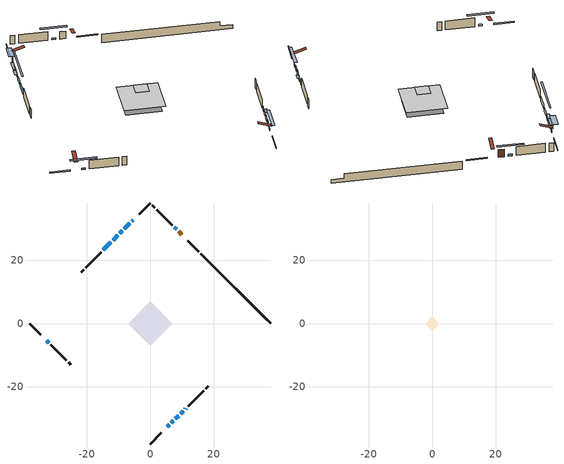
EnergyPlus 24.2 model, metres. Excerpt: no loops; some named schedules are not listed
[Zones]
conditioned space
 floor outside (Floor1 construction): -3.67,0 0,3.67 3.67,0 0,-3.67 z0.81
 floor outside (Floor2 construction): -1.72,0 0,1.72 1.72,0 0,-1.72 z0.81
 floor adiabatic (AdiabaticFloorConstruction): -6.98,0 0,6.98 6.98,0 0,-6.98 z0.81
 floor foundation (Slab1 construction): -5.5,0.6 -0.6,5.5 5.5,-0.6 0.6,-5.5 z-1.48
 wall outside (RimJoist1 construction): 0,-37.96 3.47,-34.48 / -37.96,0 -34.48,-3.47 / 0,37.96 -3.47,34.48 / 15.32,22.64 11.84,26.11 z0.81:1.11
 wall outside (AdiabaticWallConstruction 1): 9.96,28 8.94,29.02 z0.81:2.84
 wall outside (AdiabaticWallConstruction): -5.36,32.6 -5.78,32.18 z0.81:2.59; -32.6,-5.36 -31.95,-6.01 / 8.28,29.68 7.63,30.33 / 5.36,-32.6 6.01,-31.95 z0.81:1.29; -6.43,31.53 -8.12,29.84 z0.81:1.52; -8.77,29.18 -9.57,28.39 z0.81:1.47; 6.66,-31.29 7.27,-30.69 / -12.39,25.57 -14.78,23.18 / 7.92,-30.03 8.95,-29.01 / 11.02,-26.94 11.25,-26.7 z0.81:2.03; -10.22,27.73 -11.73,26.22 / 9.61,-28.35 10.36,-27.6 z0.81:1.83
 wall outside (Wall1 construction): 11.91,-26.05 16.8,-21.15 / -31.29,-6.66 -26.4,-11.56 / -15.44,22.52 -20.33,17.62 / 6.98,30.98 2.08,35.88 z0.81:3.25
 wall outside (Wall2 construction): 17.46,-20.5 18.23,-19.73 / -25.74,-12.22 -24.97,-12.98 / -20.99,16.97 -21.76,16.2 / 1.42,36.53 0.66,37.3 z0.81:3.25
 wall foundation (FoundationWall1 construction): 15.97,21.98,-1.48 15.97,21.98,0.81 35.76,2.2,0.81 35.76,2.2,-0.4 37.96,0,-0.4 37.96,0,-1.48
 window (WindowConstruction 5): -5.36,32.6 -5.77,32.18 z0.81:2.59
 window (WindowConstruction 7): -32.6,-5.36 -31.95,-6.01 z0.81:1.29
 window (WindowConstruction 8): -6.43,31.53 -8.12,29.84 z0.81:1.52
 window (WindowConstruction 9): -8.78,29.18 -9.57,28.39 z0.81:1.47
 window (WindowConstruction 10): 8.28,29.68 7.63,30.33 z0.81:1.29
 window (WindowConstruction 11): 5.36,-32.6 6.01,-31.95 z0.81:1.29
 window (WindowConstruction 6): 6.66,-31.29 7.27,-30.69 z0.81:2.03
 window (WindowConstruction): -10.22,27.73 -11.73,26.22 z0.81:1.82
 window (WindowConstruction 1): -12.39,25.57 -14.78,23.18 z0.81:2.03
 window (WindowConstruction 2): 7.92,-30.03 8.95,-29.01 z0.81:2.03
 window (WindowConstruction 3): 9.61,-28.35 10.36,-27.6 z0.81:1.82
 window (WindowConstruction 4): 11.02,-26.94 11.25,-26.71 z0.81:2.03
 door (Door): 9.96,28 8.94,29.02 z0.81:2.84
 ceiling adiabatic (AdiabaticFloorConstruction): 0,-6.98 6.98,0 0,6.98 -6.98,0 z0.81
attic - vented
 floor to conditioned space (Floor4 construction Reversed): -2.24,0 0,2.24 2.24,0 0,-2.24 z3.25
 roof outside (Roof1 construction): 4.7,-33.25,3.25 2.53,-31.08,4.28 1.95,-31.65,4.28 4.13,-33.83,3.25; -33.25,-4.7,3.25 -31.08,-2.53,4.28 -31.65,-1.95,4.28 -33.83,-4.13,3.25; -4.7,33.25,3.25 -2.53,31.08,4.28 -1.95,31.65,4.28 -4.13,33.83,3.25; 10.61,27.34,3.25 8.43,25.17,4.28 9.01,24.59,4.28 11.19,26.77,3.25
shading: -6.85,31.11 -4.29,33.67 -5.15,34.53 -7.71,31.97 z4.11; -30.01,-7.95 -34.53,-3.42 -34.97,-3.85 -30.44,-8.38 z4.03; -8.33,29.63 -6.22,31.74 -6.65,32.17 -8.76,30.06 z1.82; -9.78,28.18 -8.56,29.39 -9,29.82 -10.21,28.61 z1.77; 5.69,32.26 10.22,27.74 10.65,28.17 6.13,32.69 z4.03; 7.95,-30.01 3.42,-34.53 3.85,-34.97 8.38,-30.44 z4.03; -14.75,23.21 -7.2,30.75 -7.41,30.97 -14.96,23.42 z6.1; 10.47,-27.49 9.5,-28.46 9.93,-28.89 10.9,-27.92 z1.97
[Building]
Building 1: Terrain=Suburbs
[Site:Location]
Toronto Intl AP_ON: Latitude {deg}=43.68; Longitude {deg}=-79.63; Time Zone {hr}=-5; Elevation {m}=173; Keep Site Location Information=Yes
[Site:GroundTemperature:Shallow]
4.59119, 2.66285, 2.50842, 3.42352, 7.09712, 10.7536, 13.9236, 15.9317, 16.1023, 14.4691, 11.3799, 7.83558
[Site:WaterMainsTemperature]
Calculation Method=Schedule; Temperature Schedule=mains temperature schedule
[Material] Roughness=Rough; Thermal Absorptance=0.9
Name | Thickness {m} | Conductivity {W/m-K} | Density {kg/m3} | Specific Heat {J/kg-K} | Solar Absorptance | Visible Absorptance
asphalt or fiberglass shingles | 0.00635 | 0.162714 | 1121.4 | 1465.45 | 0.4 | 0.4
ceiling loosefill ins | 0.169333 | 0.0480833 | 16.02 | 1046.75 | 0.7 | 0.7
ceiling stud and cavity | 0.1397 | 0.100173 | 65.682 | 1177.47 | 0.7 | 0.7
concrete 4.0 in. | 0.1016 | 1.803125 | 2242.8 | 837.4 | 0.7 | 0.7
concrete 8.0 in. | 0.2032 | 1.803125 | 2242.8 | 837.4 | 0.7 | 0.7
door material | 0.04445 | 0.053851 | 512.64 | 1214.23 | 0.7 | 0.7
exterior vertical ins | 0.00675051 | 0.029427 | 32.04 | 1214.23 | 0.7 | 0.7
floor covering | 0.0127 | 0.0433444 | 54.468 | 1339.84 | 0.6 | 0.6
floor rigid ins | 0.051816 | 0.029427 | 32.04 | 1214.23 | 0.7 | 0.7
floor rigid ins 1 | 0.103632 | 0.029427 | 32.04 | 1214.23 | 0.7 | 0.7
floor rigid ins 2; wall rigid ins | 0.512978 | 0.029427 | 32.04 | 1214.23 | 0.7 | 0.7
floor stud and cavity | 0.1397 | 0.0833205 | 92.3553 | 1139.71 | 0.7 | 0.7
floor stud and cavity 1 | 0.1397 | 0.591202 | 92.3553 | 1139.71 | 0.7 | 0.7
floor stud and cavity 2 | 0.1397 | 1.75129 | 37.0049 | 1207.88 | 0.7 | 0.7
furniture material conditioned space 1 | 0.1524 | 0.115458 | 640.8 | 1214.23 | 0.6 | 0.6
gypsum board | 0.0127 | 0.160291 | 801 | 837.4 | 0.6 | 0.6
gypsum board 1 | 0.00254 | 0.160291 | 801 | 837.4 | 0.6 | 0.6
gypsum board 2 | 0.0127 | 0.160291 | 801 | 837.4 | 0.7 | 0.7
osb sheathing 0.5 in. | 0.0127 | 0.115458 | 512.64 | 1214.23 | 0.7 | 0.7
osb sheathing 0.75 in. | 0.01905 | 0.115458 | 512.64 | 1214.23 | 0.7 | 0.7
rim joist stud and cavity | 0.0508 | 24.0425 | 6.31874 | 1174.65 | 0.6 | 0.6
wall stud and cavity | 0.1397 | 0.0796569 | 139.0536 | 1170.24 | 0.7 | 0.7
wall stud and cavity 1 | 0.0889 | 0.413777 | 50.32683 | 1063.81 | 0.7 | 0.7
wall stud and cavity 2 | 0.0889 | 0.380278 | 52.3479 | 1209.89 | 0.7 | 0.7
wall stud and cavity 3 | 0.0889 | 0.391764 | 83.0341 | 1211.67 | 0.7 | 0.7
wood siding | 0.0254 | 0.102417 | 544.68 | 1172.36 | 0.4 | 0.4
wood siding 1 | 0.00254 | 0.102417 | 544.68 | 1172.36 | 0.4 | 0.4
wood siding 2; wood siding 3; wood siding 4 | 0.0254 | 0.102417 | 544.68 | 1172.36 | 0.7 | 0.7
[WindowMaterial:SimpleGlazingSystem]
Name | U-Factor {W/m2-K} | Solar Heat Gain Coefficient
WindowMaterial | 2.518193 | 0.5
WindowMaterial 1 | 2.28767 | 0.6
WindowMaterial 2 | 2.560778 | 0.48
WindowMaterial 3 | 2.73566 | 0.39
WindowMaterial 4 | 2.85831 | 0.59
WindowMaterial 5 | 2.6908 | 0.4
WindowMaterial 6 | 2.44324 | 0.53
WindowMaterial 7 | 2.577812 | 0.47
[Construction]
AdiabaticFloorConstruction: floor stud and cavity 2, floor rigid ins 2, osb sheathing 0.75 in., floor covering
AdiabaticWallConstruction: wood siding 3, wall rigid ins, wall stud and cavity 2, gypsum board
AdiabaticWallConstruction 1: wood siding 4, wall rigid ins, wall stud and cavity 2, gypsum board
Door: door material
Floor1 construction: floor stud and cavity, floor rigid ins, osb sheathing 0.75 in., floor covering
Floor2 construction: floor stud and cavity 1, floor rigid ins 1, osb sheathing 0.75 in., floor covering
Floor4 construction Reversed: gypsum board, ceiling stud and cavity, ceiling loosefill ins
FoundationWall1 construction: concrete 8.0 in., gypsum board 2
furniture construction conditioned space 1: furniture material conditioned space 1
PartitionWallConstruction: gypsum board, wall stud and cavity 3, gypsum board
RimJoist1 construction: wood siding 2, rim joist stud and cavity
Roof1 construction: asphalt or fiberglass shingles
Slab1 construction: concrete 4.0 in.
Wall1 construction: wood siding, osb sheathing 0.5 in., wall stud and cavity, gypsum board
Wall2 construction: wood siding 1, wall stud and cavity 1, gypsum board 1
WindowConstruction; WindowConstruction 3: WindowMaterial
WindowConstruction 1: WindowMaterial 1
WindowConstruction 10; WindowConstruction 11; WindowConstruction 7: WindowMaterial 5
WindowConstruction 2: WindowMaterial 2
WindowConstruction 4: WindowMaterial 3
WindowConstruction 5; WindowConstruction 6: WindowMaterial 4
WindowConstruction 8: WindowMaterial 6
WindowConstruction 9: WindowMaterial 7
[Zone] Multiplier=1; Part of Total Floor Area=Yes
Name | Volume {m3}
attic - vented | 1.66667
conditioned space | 397.8
[Space]
Name | Zone | Volume {m3}
attic - vented 1 | attic - vented | 1.66667
conditioned space 1 | conditioned space | 397.8
[ZoneInfiltration:EffectiveLeakageArea]
infil attic - vented 1: Zone or Space=attic - vented 1; Schedule=Always On Discrete; Effective Air Leakage Area {cm2}=413.793; Stack Coefficient=7.13943e-05; Wind Coefficient=5.70889e-06
[ZoneMixing]
whole house fan mix: Zone or Space=attic - vented; Schedule=Always On Continuous; Design Flow Rate Calculation Method=Flow/Zone; Design Flow Rate {m3/s}=0; Source Zone or Space=conditioned space
[SurfaceProperty:ExposedFoundationPerimeter]
Slab1: Exposed Perimeter Calculation Method=TotalExposedPerimeter; Total Exposed Perimeter {m}=31.09
[InternalMass] Zone or ZoneList=conditioned space; Space or SpaceList=conditioned space 1
Name | Construction | Surface Area {m2}
furniture mass conditioned space 1 | furniture construction conditioned space 1 | 76.0038
partition wall mass | PartitionWallConstruction | 190.01
[Lights]
interior lighting: Zone or ZoneList or Space or SpaceList=conditioned space 1; Schedule=interior lighting schedule; Design Level Calculation Method=LightingLevel; Lighting Level {W}=343.2; Return Air Fraction=0; Fraction Radiant=0.6; Fraction Visible=0.2; Fraction Replaceable=1
[People]
occupants: Zone or ZoneList or Space or SpaceList=conditioned space 1; Number of People Schedule=occupants schedule; Number of People Calculation Method=People; Number of People=3; Fraction Radiant=0.314171; Sensible Heat Fraction=0.56303; Activity Level Schedule=occupants activity schedule; Carbon Dioxide Generation Rate {m3/s-W}=0; Enable ASHRAE 55 Comfort Warnings=No; Mean Radiant Temperature Calculation Type=EnclosureAveraged
[ElectricEquipment] Zone or ZoneList or Space or SpaceList=conditioned space 1; Design Level Calculation Method=EquipmentLevel
Name | Schedule | Design Level {W} | Fraction Latent | Fraction Radiant | Fraction Lost
clothes dryer | clothes dryer schedule | 140.772 | 0.015 | 0.081 | 0.85
clothes washer | clothes washer schedule | 32.1985 | 0.03 | 0.162 | 0.7
cooking range | cooking range schedule | 215.147 | 0.08 | 0.432 | 0.2
dishwasher | dishwasher schedule | 66.8632 | 0.3 | 0.18 | 0.4
fridge | fridge schedule | 72.9452 | 0 | 0.6 | 0
mech vent bath fan 0 | mech vent bath fan 0 schedule | 25.1 | 0 | 0 | 1
mech vent house fan | mech vent house fan schedule | 0 | 0 | 0 | 1
mech vent house fan cfis | mech vent house fan cfis schedule | 0 | 0 | 0 | 0
misc plug loads | misc plug loads schedule | 494.7 | 0.045 | 0.513 | 0.1
whole house fan | Always On Discrete | 0 | 0 | 0 | 1
[OtherEquipment] Zone or ZoneList or Space or SpaceList=conditioned space 1; Design Level Calculation Method=EquipmentLevel
Name | Fuel Type | Schedule | Design Level {W} | Fraction Latent | Fraction Radiant | Fraction Lost
clothes dryer 1 | Electricity | clothes dryer schedule | 0 | 0.015 | 0.081 | 0.85
cooking range 1 | Electricity | cooking range schedule | 0 | 0.08 | 0.432 | 0.2
general water use latent | None | general water use schedule | 62.594 | 1 | 0 | 0
general water use sensible | None | general water use schedule | -61.6891 | 0 | 0.6 | 0
mech vent house fan latent load | None | Always On Discrete | 0 | 1 | 0 | 0
mech vent house fan sensible load | None | Always On Discrete | 0 | 0 | 0 | 0
water heater energy adjustment1 | NaturalGas | Always On Discrete | 0.01 | 0 | 0 | 1
[ZoneInfiltration:DesignFlowRate] Zone or ZoneList or Space or SpaceList=conditioned space 1; Schedule=Always On Discrete; Design Flow Rate Calculation Method=Flow/Zone; Design Flow Rate {m3/s}=0
infil flow; natural vent flow; whole house fan flow
[Foundation:Kiva]
Foundation Kiva 1: Initial Indoor Air Temperature {C}=18; Wall Height Above Grade {m}=0.810006; Wall Depth Below Slab {m}=0.2032; Custom Block Material Name 1=exterior vertical ins; Custom Block Depth 1 {m}=2.28999; Custom Block X Position 1 {m}=0.2159; Custom Block Z Position 1 {m}=0
[Foundation:Kiva:Settings]
Soil Conductivity {W/m-K}=0.849921; Soil Density {kg/m3}=1842.3; Soil Specific Heat {J/kg-K}=418.7; Ground Solar Absorptivity=0.9; Ground Thermal Absorptivity=0.9; Ground Surface Roughness {m}=0.03; Far-Field Width {m}=40; Deep-Ground Boundary Condition=ZeroFlux; Deep-Ground Depth {m}=40; Minimum Cell Dimension {m}=0.2; Maximum Cell Growth Coefficient=3; Simulation Timestep=Timestep
[Exterior:Lights]
exterior lighting: Schedule=exterior lighting schedule; Design Level {W}=75.6
[Schedule:Constant]
Name | Hourly Value
Always On Continuous; mech vent house fan schedule; mech vent house fan cfis schedule; Always On Discrete | 1
occupants activity schedule | 117.228
fridge schedule | 0
[Schedule:Day:Interval]
interior lighting schedule day: No, 01:00, 0.108182, 04:00, 0.0901515, 05:00, 0.0991667, 06:00, 0.162273, 07:00, 0.270455, 08:00, 0.342576, 10:00, 0.369621, 11:00, 0.351591, 12:00, 0.333561, 13:00, 0.324545, 14:00, 0.31553, 15:00, 0.333561, 16:00, 0.369621, 17:00, 0.450758, 18:00, 0.585985, 19:00, 0.775303, 20:00, 0.955606, 21:00, 0.991667, 22:00, 0.712197, 23:00, 0.360606, 24:00, 0.162273
[Schedule:Week:Daily]
interior lighting schedule Week Rule - Jan1-Jan27: interior lighting schedule day, interior lighting schedule day, interior lighting schedule day, interior lighting schedule day, interior lighting schedule day, interior lighting schedule day, interior lighting schedule day, interior lighting schedule default day, interior lighting schedule default day, interior lighting schedule default day, interior lighting schedule default day, interior lighting schedule default day
interior lighting schedule Week Rule - Jan28-Feb3: interior lighting schedule day, interior lighting schedule day, interior lighting schedule day, interior lighting schedule day, interior lighting schedule day 1, interior lighting schedule day 1, interior lighting schedule day 1, interior lighting schedule default day, interior lighting schedule default day, interior lighting schedule default day, interior lighting schedule default day, interior lighting schedule default day
interior lighting schedule Week Rule - Feb4-Feb24: interior lighting schedule day 1, interior lighting schedule day 1, interior lighting schedule day 1, interior lighting schedule day 1, interior lighting schedule day 1, interior lighting schedule day 1, interior lighting schedule day 1, interior lighting schedule default day, interior lighting schedule default day, interior lighting schedule default day, interior lighting schedule default day, interior lighting schedule default day
interior lighting schedule Week Rule - Feb25-Mar3: interior lighting schedule day 1, interior lighting schedule day 1, interior lighting schedule day 1, interior lighting schedule day 1, interior lighting schedule day 2, interior lighting schedule day 2, interior lighting schedule day 2, interior lighting schedule default day, interior lighting schedule default day, interior lighting schedule default day, interior lighting schedule default day, interior lighting schedule default day
interior lighting schedule Week Rule - Mar4-Mar31: interior lighting schedule day 2, interior lighting schedule day 2, interior lighting schedule day 2, interior lighting schedule day 2, interior lighting schedule day 2, interior lighting schedule day 2, interior lighting schedule day 2, interior lighting schedule default day, interior lighting schedule default day, interior lighting schedule default day, interior lighting schedule default day, interior lighting schedule default day
interior lighting schedule Week Rule - Apr1-Apr28: interior lighting schedule day 3, interior lighting schedule day 3, interior lighting schedule day 3, interior lighting schedule day 3, interior lighting schedule day 3, interior lighting schedule day 3, interior lighting schedule day 3, interior lighting schedule default day, interior lighting schedule default day, interior lighting schedule default day, interior lighting schedule default day, interior lighting schedule default day
interior lighting schedule Week Rule - Apr29-May5: interior lighting schedule day 3, interior lighting schedule day 3, interior lighting schedule day 4, interior lighting schedule day 4, interior lighting schedule day 4, interior lighting schedule day 4, interior lighting schedule day 4, interior lighting schedule default day, interior lighting schedule default day, interior lighting schedule default day, interior lighting schedule default day, interior lighting schedule default day
interior lighting schedule Week Rule - May6-May26: interior lighting schedule day 4, interior lighting schedule day 4, interior lighting schedule day 4, interior lighting schedule day 4, interior lighting schedule day 4, interior lighting schedule day 4, interior lighting schedule day 4, interior lighting schedule default day, interior lighting schedule default day, interior lighting schedule default day, interior lighting schedule default day, interior lighting schedule default day
interior lighting schedule Week Rule - May27-Jun2: interior lighting schedule day 4, interior lighting schedule day 4, interior lighting schedule day 4, interior lighting schedule day 4, interior lighting schedule day 4, interior lighting schedule day 5, interior lighting schedule day 5, interior lighting schedule default day, interior lighting schedule default day, interior lighting schedule default day, interior lighting schedule default day, interior lighting schedule default day
interior lighting schedule Week Rule - Jun3-Jun30: interior lighting schedule day 5, interior lighting schedule day 5, interior lighting schedule day 5, interior lighting schedule day 5, interior lighting schedule day 5, interior lighting schedule day 5, interior lighting schedule day 5, interior lighting schedule default day, interior lighting schedule default day, interior lighting schedule default day, interior lighting schedule default day, interior lighting schedule default day
interior lighting schedule Week Rule - Jul1-Jul28: interior lighting schedule day 6, interior lighting schedule day 6, interior lighting schedule day 6, interior lighting schedule day 6, interior lighting schedule day 6, interior lighting schedule day 6, interior lighting schedule day 6, interior lighting schedule default day, interior lighting schedule default day, interior lighting schedule default day, interior lighting schedule default day, interior lighting schedule default day
interior lighting schedule Week Rule - Jul29-Aug4: interior lighting schedule day 6, interior lighting schedule day 6, interior lighting schedule day 6, interior lighting schedule day 7, interior lighting schedule day 7, interior lighting schedule day 7, interior lighting schedule day 7, interior lighting schedule default day, interior lighting schedule default day, interior lighting schedule default day, interior lighting schedule default day, interior lighting schedule default day
interior lighting schedule Week Rule - Aug5-Aug25: interior lighting schedule day 7, interior lighting schedule day 7, interior lighting schedule day 7, interior lighting schedule day 7, interior lighting schedule day 7, interior lighting schedule day 7, interior lighting schedule day 7, interior lighting schedule default day, interior lighting schedule default day, interior lighting schedule default day, interior lighting schedule default day, interior lighting schedule default day
interior lighting schedule Week Rule - Aug26-Sep1: interior lighting schedule day 7, interior lighting schedule day 7, interior lighting schedule day 7, interior lighting schedule day 7, interior lighting schedule day 7, interior lighting schedule day 7, interior lighting schedule day 8, interior lighting schedule default day, interior lighting schedule default day, interior lighting schedule default day, interior lighting schedule default day, interior lighting schedule default day
interior lighting schedule Week Rule - Sep2-Sep29: interior lighting schedule day 8, interior lighting schedule day 8, interior lighting schedule day 8, interior lighting schedule day 8, interior lighting schedule day 8, interior lighting schedule day 8, interior lighting schedule day 8, interior lighting schedule default day, interior lighting schedule default day, interior lighting schedule default day, interior lighting schedule default day, interior lighting schedule default day
interior lighting schedule Week Rule - Sep30-Oct6: interior lighting schedule day 8, interior lighting schedule day 9, interior lighting schedule day 9, interior lighting schedule day 9, interior lighting schedule day 9, interior lighting schedule day 9, interior lighting schedule day 9, interior lighting schedule default day, interior lighting schedule default day, interior lighting schedule default day, interior lighting schedule default day, interior lighting schedule default day
interior lighting schedule Week Rule - Oct7-Oct27: interior lighting schedule day 9, interior lighting schedule day 9, interior lighting schedule day 9, interior lighting schedule day 9, interior lighting schedule day 9, interior lighting schedule day 9, interior lighting schedule day 9, interior lighting schedule default day, interior lighting schedule default day, interior lighting schedule default day, interior lighting schedule default day, interior lighting schedule default day
interior lighting schedule Week Rule - Oct28-Nov3: interior lighting schedule day 9, interior lighting schedule day 9, interior lighting schedule day 9, interior lighting schedule day 9, interior lighting schedule day 10, interior lighting schedule day 10, interior lighting schedule day 10, interior lighting schedule default day, interior lighting schedule default day, interior lighting schedule default day, interior lighting schedule default day, interior lighting schedule default day
interior lighting schedule Week Rule - Nov4-Nov24: interior lighting schedule day 10, interior lighting schedule day 10, interior lighting schedule day 10, interior lighting schedule day 10, interior lighting schedule day 10, interior lighting schedule day 10, interior lighting schedule day 10, interior lighting schedule default day, interior lighting schedule default day, interior lighting schedule default day, interior lighting schedule default day, interior lighting schedule default day
interior lighting schedule Week Rule - Nov25-Dec1: interior lighting schedule day 10, interior lighting schedule day 10, interior lighting schedule day 10, interior lighting schedule day 10, interior lighting schedule day 10, interior lighting schedule day 10, interior lighting schedule day 11, interior lighting schedule default day, interior lighting schedule default day, interior lighting schedule default day, interior lighting schedule default day, interior lighting schedule default day
interior lighting schedule Week Rule - Dec2-Dec31: interior lighting schedule day 11, interior lighting schedule day 11, interior lighting schedule day 11, interior lighting schedule day 11, interior lighting schedule day 11, interior lighting schedule day 11, interior lighting schedule day 11, interior lighting schedule default day, interior lighting schedule default day, interior lighting schedule default day, interior lighting schedule default day, interior lighting schedule default day
occupants schedule Week Rule - Jan1-Dec31: occupants schedule day, occupants schedule day, occupants schedule day, occupants schedule day, occupants schedule day, occupants schedule day, occupants schedule day, occupants schedule default day, occupants schedule default day, occupants schedule default day, occupants schedule default day, occupants schedule default day
clothes dryer schedule Week Rule - Jan1-Dec31: clothes dryer schedule day, clothes dryer schedule day, clothes dryer schedule day, clothes dryer schedule day, clothes dryer schedule day, clothes dryer schedule day, clothes dryer schedule day, clothes dryer schedule default day, clothes dryer schedule default day, clothes dryer schedule default day, clothes dryer schedule default day, clothes dryer schedule default day
clothes washer schedule Week Rule - Jan1-Dec31: clothes washer schedule day, clothes washer schedule day, clothes washer schedule day, clothes washer schedule day, clothes washer schedule day, clothes washer schedule day, clothes washer schedule day, clothes washer schedule default day, clothes washer schedule default day, clothes washer schedule default day, clothes washer schedule default day, clothes washer schedule default day
cooking range schedule Week Rule - Jan1-Dec31: cooking range schedule day, cooking range schedule day, cooking range schedule day, cooking range schedule day, cooking range schedule day, cooking range schedule day, cooking range schedule day, cooking range schedule default day, cooking range schedule default day, cooking range schedule default day, cooking range schedule default day, cooking range schedule default day
dishwasher schedule Week Rule - Jan1-Dec31: dishwasher schedule day, dishwasher schedule day, dishwasher schedule day, dishwasher schedule day, dishwasher schedule day, dishwasher schedule day, dishwasher schedule day, dishwasher schedule default day, dishwasher schedule default day, dishwasher schedule default day, dishwasher schedule default day, dishwasher schedule default day
mech vent bath fan 0 schedule Week Rule - Jan1-Dec31: mech vent bath fan 0 schedule day, mech vent bath fan 0 schedule day, mech vent bath fan 0 schedule day, mech vent bath fan 0 schedule day, mech vent bath fan 0 schedule day, mech vent bath fan 0 schedule day, mech vent bath fan 0 schedule day, mech vent bath fan 0 schedule default day, mech vent bath fan 0 schedule default day, mech vent bath fan 0 schedule default day, mech vent bath fan 0 schedule default day, mech vent bath fan 0 schedule default day
misc plug loads schedule Week Rule - Jan1-Dec31: misc plug loads schedule day, misc plug loads schedule day, misc plug loads schedule day, misc plug loads schedule day, misc plug loads schedule day, misc plug loads schedule day, misc plug loads schedule day, misc plug loads schedule default day, misc plug loads schedule default day, misc plug loads schedule default day, misc plug loads schedule default day, misc plug loads schedule default day
general water use schedule Week Rule - Jan1-Dec31: general water use schedule day, general water use schedule day, general water use schedule day, general water use schedule day, general water use schedule day, general water use schedule day, general water use schedule day, general water use schedule default day, general water use schedule default day, general water use schedule default day, general water use schedule default day, general water use schedule default day
exterior lighting schedule Week Rule - Jan1-Jan27: exterior lighting schedule day, exterior lighting schedule day, exterior lighting schedule day, exterior lighting schedule day, exterior lighting schedule day, exterior lighting schedule day, exterior lighting schedule day, exterior lighting schedule default day, exterior lighting schedule default day, exterior lighting schedule default day, exterior lighting schedule default day, exterior lighting schedule default day
exterior lighting schedule Week Rule - Jan28-Feb3: exterior lighting schedule day, exterior lighting schedule day, exterior lighting schedule day, exterior lighting schedule day, exterior lighting schedule day 1, exterior lighting schedule day 1, exterior lighting schedule day 1, exterior lighting schedule default day, exterior lighting schedule default day, exterior lighting schedule default day, exterior lighting schedule default day, exterior lighting schedule default day
exterior lighting schedule Week Rule - Feb4-Feb24: exterior lighting schedule day 1, exterior lighting schedule day 1, exterior lighting schedule day 1, exterior lighting schedule day 1, exterior lighting schedule day 1, exterior lighting schedule day 1, exterior lighting schedule day 1, exterior lighting schedule default day, exterior lighting schedule default day, exterior lighting schedule default day, exterior lighting schedule default day, exterior lighting schedule default day
exterior lighting schedule Week Rule - Feb25-Mar3: exterior lighting schedule day 1, exterior lighting schedule day 1, exterior lighting schedule day 1, exterior lighting schedule day 1, exterior lighting schedule day 2, exterior lighting schedule day 2, exterior lighting schedule day 2, exterior lighting schedule default day, exterior lighting schedule default day, exterior lighting schedule default day, exterior lighting schedule default day, exterior lighting schedule default day
exterior lighting schedule Week Rule - Mar4-Mar31: exterior lighting schedule day 2, exterior lighting schedule day 2, exterior lighting schedule day 2, exterior lighting schedule day 2, exterior lighting schedule day 2, exterior lighting schedule day 2, exterior lighting schedule day 2, exterior lighting schedule default day, exterior lighting schedule default day, exterior lighting schedule default day, exterior lighting schedule default day, exterior lighting schedule default day
exterior lighting schedule Week Rule - Apr1-Apr28: exterior lighting schedule day 3, exterior lighting schedule day 3, exterior lighting schedule day 3, exterior lighting schedule day 3, exterior lighting schedule day 3, exterior lighting schedule day 3, exterior lighting schedule day 3, exterior lighting schedule default day, exterior lighting schedule default day, exterior lighting schedule default day, exterior lighting schedule default day, exterior lighting schedule default day
exterior lighting schedule Week Rule - Apr29-May5: exterior lighting schedule day 3, exterior lighting schedule day 3, exterior lighting schedule day 4, exterior lighting schedule day 4, exterior lighting schedule day 4, exterior lighting schedule day 4, exterior lighting schedule day 4, exterior lighting schedule default day, exterior lighting schedule default day, exterior lighting schedule default day, exterior lighting schedule default day, exterior lighting schedule default day
exterior lighting schedule Week Rule - May6-May26: exterior lighting schedule day 4, exterior lighting schedule day 4, exterior lighting schedule day 4, exterior lighting schedule day 4, exterior lighting schedule day 4, exterior lighting schedule day 4, exterior lighting schedule day 4, exterior lighting schedule default day, exterior lighting schedule default day, exterior lighting schedule default day, exterior lighting schedule default day, exterior lighting schedule default day
exterior lighting schedule Week Rule - May27-Jun2: exterior lighting schedule day 4, exterior lighting schedule day 4, exterior lighting schedule day 4, exterior lighting schedule day 4, exterior lighting schedule day 4, exterior lighting schedule day 5, exterior lighting schedule day 5, exterior lighting schedule default day, exterior lighting schedule default day, exterior lighting schedule default day, exterior lighting schedule default day, exterior lighting schedule default day
exterior lighting schedule Week Rule - Jun3-Jun30: exterior lighting schedule day 5, exterior lighting schedule day 5, exterior lighting schedule day 5, exterior lighting schedule day 5, exterior lighting schedule day 5, exterior lighting schedule day 5, exterior lighting schedule day 5, exterior lighting schedule default day, exterior lighting schedule default day, exterior lighting schedule default day, exterior lighting schedule default day, exterior lighting schedule default day
exterior lighting schedule Week Rule - Jul1-Jul28: exterior lighting schedule day 6, exterior lighting schedule day 6, exterior lighting schedule day 6, exterior lighting schedule day 6, exterior lighting schedule day 6, exterior lighting schedule day 6, exterior lighting schedule day 6, exterior lighting schedule default day, exterior lighting schedule default day, exterior lighting schedule default day, exterior lighting schedule default day, exterior lighting schedule default day
exterior lighting schedule Week Rule - Jul29-Aug4: exterior lighting schedule day 6, exterior lighting schedule day 6, exterior lighting schedule day 6, exterior lighting schedule day 7, exterior lighting schedule day 7, exterior lighting schedule day 7, exterior lighting schedule day 7, exterior lighting schedule default day, exterior lighting schedule default day, exterior lighting schedule default day, exterior lighting schedule default day, exterior lighting schedule default day
exterior lighting schedule Week Rule - Aug5-Aug25: exterior lighting schedule day 7, exterior lighting schedule day 7, exterior lighting schedule day 7, exterior lighting schedule day 7, exterior lighting schedule day 7, exterior lighting schedule day 7, exterior lighting schedule day 7, exterior lighting schedule default day, exterior lighting schedule default day, exterior lighting schedule default day, exterior lighting schedule default day, exterior lighting schedule default day
exterior lighting schedule Week Rule - Aug26-Sep1: exterior lighting schedule day 7, exterior lighting schedule day 7, exterior lighting schedule day 7, exterior lighting schedule day 7, exterior lighting schedule day 7, exterior lighting schedule day 7, exterior lighting schedule day 8, exterior lighting schedule default day, exterior lighting schedule default day, exterior lighting schedule default day, exterior lighting schedule default day, exterior lighting schedule default day
exterior lighting schedule Week Rule - Sep2-Sep29: exterior lighting schedule day 8, exterior lighting schedule day 8, exterior lighting schedule day 8, exterior lighting schedule day 8, exterior lighting schedule day 8, exterior lighting schedule day 8, exterior lighting schedule day 8, exterior lighting schedule default day, exterior lighting schedule default day, exterior lighting schedule default day, exterior lighting schedule default day, exterior lighting schedule default day
exterior lighting schedule Week Rule - Sep30-Oct6: exterior lighting schedule day 8, exterior lighting schedule day 9, exterior lighting schedule day 9, exterior lighting schedule day 9, exterior lighting schedule day 9, exterior lighting schedule day 9, exterior lighting schedule day 9, exterior lighting schedule default day, exterior lighting schedule default day, exterior lighting schedule default day, exterior lighting schedule default day, exterior lighting schedule default day
exterior lighting schedule Week Rule - Oct7-Oct27: exterior lighting schedule day 9, exterior lighting schedule day 9, exterior lighting schedule day 9, exterior lighting schedule day 9, exterior lighting schedule day 9, exterior lighting schedule day 9, exterior lighting schedule day 9, exterior lighting schedule default day, exterior lighting schedule default day, exterior lighting schedule default day, exterior lighting schedule default day, exterior lighting schedule default day
exterior lighting schedule Week Rule - Oct28-Nov3: exterior lighting schedule day 9, exterior lighting schedule day 9, exterior lighting schedule day 9, exterior lighting schedule day 9, exterior lighting schedule day 10, exterior lighting schedule day 10, exterior lighting schedule day 10, exterior lighting schedule default day, exterior lighting schedule default day, exterior lighting schedule default day, exterior lighting schedule default day, exterior lighting schedule default day
exterior lighting schedule Week Rule - Nov4-Nov24: exterior lighting schedule day 10, exterior lighting schedule day 10, exterior lighting schedule day 10, exterior lighting schedule day 10, exterior lighting schedule day 10, exterior lighting schedule day 10, exterior lighting schedule day 10, exterior lighting schedule default day, exterior lighting schedule default day, exterior lighting schedule default day, exterior lighting schedule default day, exterior lighting schedule default day
exterior lighting schedule Week Rule - Nov25-Dec1: exterior lighting schedule day 10, exterior lighting schedule day 10, exterior lighting schedule day 10, exterior lighting schedule day 10, exterior lighting schedule day 10, exterior lighting schedule day 10, exterior lighting schedule day 11, exterior lighting schedule default day, exterior lighting schedule default day, exterior lighting schedule default day, exterior lighting schedule default day, exterior lighting schedule default day
exterior lighting schedule Week Rule - Dec2-Dec31: exterior lighting schedule day 11, exterior lighting schedule day 11, exterior lighting schedule day 11, exterior lighting schedule day 11, exterior lighting schedule day 11, exterior lighting schedule day 11, exterior lighting schedule day 11, exterior lighting schedule default day, exterior lighting schedule default day, exterior lighting schedule default day, exterior lighting schedule default day, exterior lighting schedule default day
[Schedule:Year]
interior lighting schedule: interior lighting schedule Week Rule - Jan1-Jan27, 1, 1, 1, 27, interior lighting schedule Week Rule - Jan28-Feb3, 1, 28, 2, 3, interior lighting schedule Week Rule - Feb4-Feb24, 2, 4, 2, 24, interior lighting schedule Week Rule - Feb25-Mar3, 2, 25, 3, 3, interior lighting schedule Week Rule - Mar4-Mar31, 3, 4, 3, 31, interior lighting schedule Week Rule - Apr1-Apr28, 4, 1, 4, 28, interior lighting schedule Week Rule - Apr29-May5, 4, 29, 5, 5, interior lighting schedule Week Rule - May6-May26, 5, 6, 5, 26, interior lighting schedule Week Rule - May27-Jun2, 5, 27, 6, 2, interior lighting schedule Week Rule - Jun3-Jun30, 6, 3, 6, 30, interior lighting schedule Week Rule - Jul1-Jul28, 7, 1, 7, 28, interior lighting schedule Week Rule - Jul29-Aug4, 7, 29, 8, 4, interior lighting schedule Week Rule - Aug5-Aug25, 8, 5, 8, 25, interior lighting schedule Week Rule - Aug26-Sep1, 8, 26, 9, 1, interior lighting schedule Week Rule - Sep2-Sep29, 9, 2, 9, 29, interior lighting schedule Week Rule - Sep30-Oct6, 9, 30, 10, 6, interior lighting schedule Week Rule - Oct7-Oct27, 10, 7, 10, 27, interior lighting schedule Week Rule - Oct28-Nov3, 10, 28, 11, 3, interior lighting schedule Week Rule - Nov4-Nov24, 11, 4, 11, 24, interior lighting schedule Week Rule - Nov25-Dec1, 11, 25, 12, 1, interior lighting schedule Week Rule - Dec2-Dec31, 12, 2, 12, 31
occupants schedule: occupants schedule Week Rule - Jan1-Dec31, 1, 1, 12, 31
clothes dryer schedule: clothes dryer schedule Week Rule - Jan1-Dec31, 1, 1, 12, 31
clothes washer schedule: clothes washer schedule Week Rule - Jan1-Dec31, 1, 1, 12, 31
cooking range schedule: cooking range schedule Week Rule - Jan1-Dec31, 1, 1, 12, 31
dishwasher schedule: dishwasher schedule Week Rule - Jan1-Dec31, 1, 1, 12, 31
mech vent bath fan 0 schedule: mech vent bath fan 0 schedule Week Rule - Jan1-Dec31, 1, 1, 12, 31
misc plug loads schedule: misc plug loads schedule Week Rule - Jan1-Dec31, 1, 1, 12, 31
general water use schedule: general water use schedule Week Rule - Jan1-Dec31, 1, 1, 12, 31
exterior lighting schedule: exterior lighting schedule Week Rule - Jan1-Jan27, 1, 1, 1, 27, exterior lighting schedule Week Rule - Jan28-Feb3, 1, 28, 2, 3, exterior lighting schedule Week Rule - Feb4-Feb24, 2, 4, 2, 24, exterior lighting schedule Week Rule - Feb25-Mar3, 2, 25, 3, 3, exterior lighting schedule Week Rule - Mar4-Mar31, 3, 4, 3, 31, exterior lighting schedule Week Rule - Apr1-Apr28, 4, 1, 4, 28, exterior lighting schedule Week Rule - Apr29-May5, 4, 29, 5, 5, exterior lighting schedule Week Rule - May6-May26, 5, 6, 5, 26, exterior lighting schedule Week Rule - May27-Jun2, 5, 27, 6, 2, exterior lighting schedule Week Rule - Jun3-Jun30, 6, 3, 6, 30, exterior lighting schedule Week Rule - Jul1-Jul28, 7, 1, 7, 28, exterior lighting schedule Week Rule - Jul29-Aug4, 7, 29, 8, 4, exterior lighting schedule Week Rule - Aug5-Aug25, 8, 5, 8, 25, exterior lighting schedule Week Rule - Aug26-Sep1, 8, 26, 9, 1, exterior lighting schedule Week Rule - Sep2-Sep29, 9, 2, 9, 29, exterior lighting schedule Week Rule - Sep30-Oct6, 9, 30, 10, 6, exterior lighting schedule Week Rule - Oct7-Oct27, 10, 7, 10, 27, exterior lighting schedule Week Rule - Oct28-Nov3, 10, 28, 11, 3, exterior lighting schedule Week Rule - Nov4-Nov24, 11, 4, 11, 24, exterior lighting schedule Week Rule - Nov25-Dec1, 11, 25, 12, 1, exterior lighting schedule Week Rule - Dec2-Dec31, 12, 2, 12, 31
[Schedule:Compact]
mains temperature schedule: Through: 01/01, For: AllDays, Until: 24:00, 8.43722, Through: 01/02, For: AllDays, Until: 24:00, 8.37111, Through: 01/03, For: AllDays, Until: 24:00, 8.30611, Through: 01/04, For: AllDays, Until: 24:00, 8.24222, Through: 01/05, For: AllDays, Until: 24:00, 8.17944, Through: 01/06, For: AllDays, Until: 24:00, 8.11833, Through: 01/07, For: AllDays, Until: 24:00, 8.05833, Through: 01/08, For: AllDays, Until: 24:00, 7.99944, Through: 01/09, For: AllDays, Until: 24:00, 7.94222, Through: 01/10, For: AllDays, Until: 24:00, 7.88611, Through: 01/11, For: AllDays, Until: 24:00, 7.83167, Through: 01/12, For: AllDays, Until: 24:00, 7.77833, Through: 01/13, For: AllDays, Until: 24:00, 7.72611, Through: 01/14, For: AllDays, Until: 24:00, 7.67556, Through: 01/15, For: AllDays, Until: 24:00, 7.62667, Through: 01/16, For: AllDays, Until: 24:00, 7.57889, Through: 01/17, For: AllDays, Until: 24:00, 7.53278, Through: 01/18, For: AllDays, Until: 24:00, 7.48778, Through: 01/19, For: AllDays, Until: 24:00, 7.44444, Through: 01/20, For: AllDays, Until: 24:00, 7.40278, Through: 01/21, For: AllDays, Until: 24:00, 7.36278, Through: 01/22, For: AllDays, Until: 24:00, 7.32389, Through: 01/23, For: AllDays, Until: 24:00, 7.28667, Through: 01/24, For: AllDays, Until: 24:00, 7.25056, Through: 01/25, For: AllDays, Until: 24:00, 7.21667, Through: 01/26, For: AllDays, Until: 24:00, 7.18389, Through: 01/27, For: AllDays, Until: 24:00, 7.15278, Through: 01/28, For: AllDays, Until: 24:00, 7.12333, Through: 01/29, For: AllDays, Until: 24:00, 7.09556, Through: 01/30, For: AllDays, Until: 24:00, 7.06944, Through: 01/31, For: AllDays, Until: 24:00, 7.04444, Through: 02/01, For: AllDays, Until: 24:00, 7.02167, Through: 02/02, For: AllDays, Until: 24:00, 7, Through: 02/03, For: AllDays, Until: 24:00, 6.98, Through: 02/04, For: AllDays, Until: 24:00, 6.96222, Through: 02/05, For: AllDays, Until: 24:00, 6.94556, Through: 02/06, For: AllDays, Until: 24:00, 6.93056, Through: 02/07, For: AllDays, Until: 24:00, 6.91722, Through: 02/08, For: AllDays, Until: 24:00, 6.90556, Through: 02/09, For: AllDays, Until: 24:00, 6.89556, Through: 02/10, For: AllDays, Until: 24:00, 6.88722, Through: 02/11, For: AllDays, Until: 24:00, 6.88056, Through: 02/12, For: AllDays, Until: 24:00, 6.875, Through: 02/13, For: AllDays, Until: 24:00, 6.87167, Through: 02/14, For: AllDays, Until: 24:00, 6.87, Through: 02/15, For: AllDays, Until: 24:00, 6.87, Through: 02/16, For: AllDays, Until: 24:00, 6.87167, Through: 02/17, For: AllDays, Until: 24:00, 6.875, Through: 02/18, For: AllDays, Until: 24:00, 6.88, Through: 02/19, For: AllDays, Until: 24:00, 6.88611, Through: 02/20, For: AllDays, Until: 24:00, 6.89444, Through: 02/21, For: AllDays, Until: 24:00, 6.90444, Through: 02/22, For: AllDays, Until: 24:00, 6.91611, Through: 02/23, For: AllDays, Until: 24:00, 6.92889, Through: 02/24, For: AllDays, Until: 24:00, 6.94389, Through: 02/25, For: AllDays, Until: 24:00, 6.96056, Through: 02/26, For: AllDays, Until: 24:00, 6.97833, Through: 02/27, For: AllDays, Until: 24:00, 6.99833, Through: 02/28, For: AllDays, Until: 24:00, 7.01944, Through: 03/01, For: AllDays, Until: 24:00, 7.04222, Through: 03/02, For: AllDays, Until: 24:00, 7.06667, Through: 03/03, For: AllDays, Until: 24:00, 7.09278, Through: 03/04, For: AllDays, Until: 24:00, 7.12056, Through: 03/05, For: AllDays, Until: 24:00, 7.15, Through: 03/06, For: AllDays, Until: 24:00, 7.18111, Through: 03/07, For: AllDays, Until: 24:00, 7.21333, Through: 03/08, For: AllDays, Until: 24:00, 7.24722, Through: 03/09, For: AllDays, Until: 24:00, 7.28278, Through: 03/10, For: AllDays, Until: 24:00, 7.32, Through: 03/11, For: AllDays, Until: 24:00, 7.35889, Through: 03/12, For: AllDays, Until: 24:00, 7.39889, Through: 03/13, For: AllDays, Until: 24:00, 7.44056, Through: 03/14, For: AllDays, Until: 24:00, 7.48389, Through: 03/15, For: AllDays, Until: 24:00, 7.52833, Through: 03/16, For: AllDays, Until: 24:00, 7.57444, Through: 03/17, For: AllDays, Until: 24:00, 7.62222, Through: 03/18, For: AllDays, Until: 24:00, 7.67111, Through: 03/19, For: AllDays, Until: 24:00, 7.72111, Through: 03/20, For: AllDays, Until: 24:00, 7.77333, Through: 03/21, For: AllDays, Until: 24:00, 7.82611, Through: 03/22, For: AllDays, Until: 24:00, 7.88111, Through: 03/23, For: AllDays, Until: 24:00, 7.93667, Through: 03/24, For: AllDays, Until: 24:00, 7.99389, Through: 03/25, For: AllDays, Until: 24:00, 8.05278, Through: 03/26, For: AllDays, Until: 24:00, 8.11278, Through: 03/27, For: AllDays, Until: 24:00, 8.17389, Through: 03/28, For: AllDays, Until: 24:00, 8.23611, Through: 03/29, For: AllDays, Until: 24:00, 8.3, Through: 03/30, For: AllDays, Until: 24:00, 8.365, Through: 03/31, For: AllDays, Until: 24:00, 8.43111, Through: 04/01, For: AllDays, Until: 24:00, 8.49833, Through: 04/02, For: AllDays, Until: 24:00, 8.56722, Through: 04/03, For: AllDays, Until: 24:00, 8.63667, Through: 04/04, For: AllDays, Until: 24:00, 8.70778, Through: 04/05, For: AllDays, Until: 24:00, 8.77944, Through: 04/06, For: AllDays, Until: 24:00, 8.85278, Through: 04/07, For: AllDays, Until: 24:00, 8.92667, Through: 04/08, For: AllDays, Until: 24:00, 9.00222, Through: 04/09, For: AllDays, Until: 24:00, 9.07833, Through: 04/10, For: AllDays, Until: 24:00, 9.15556, Through: 04/11, For: AllDays, Until: 24:00, 9.23389, Through: 04/12, For: AllDays, Until: 24:00, 9.31278, Through: 04/13, For: AllDays, Until: 24:00, 9.39278, Through: 04/14, For: AllDays, Until: 24:00, 9.47389, Through: 04/15, For: AllDays, Until: 24:00, 9.55611, Through: 04/16, For: AllDays, Until: 24:00, 9.63833, Through: 04/17, For: AllDays, Until: 24:00, 9.72222, Through: 04/18, For: AllDays, Until: 24:00, 9.80667, Through: 04/19, For: AllDays, Until: 24:00, 9.89167, Through: 04/20, For: AllDays, Until: 24:00, 9.97778, Through: 04/21, For: AllDays, Until: 24:00, 10.0644, Through: 04/22, For: AllDays, Until: 24:00, 10.1517, Through: 04/23, For: AllDays, Until: 24:00, 10.24, Through: 04/24, For: AllDays, Until: 24:00, 10.3289, Through: 04/25, For: AllDays, Until: 24:00, 10.4183, Through: 04/26, For: AllDays, Until: 24:00, 10.5083, Through: 04/27, For: AllDays, Until: 24:00, 10.5989, Through: 04/28, For: AllDays, Until: 24:00, 10.69, Through: 04/29, For: AllDays, Until: 24:00, 10.7817, Through: 04/30, For: AllDays, Until: 24:00, 10.8739, Through: 05/01, For: AllDays, Until: 24:00, 10.9667, Through: 05/02, For: AllDays, Until: 24:00, 11.0594, Through: 05/03, For: AllDays, Until: 24:00, 11.1533, Through: 05/04, For: AllDays, Until: 24:00, 11.2472, Through: 05/05, For: AllDays, Until: 24:00, 11.3411, Through: 05/06, For: AllDays, Until: 24:00, 11.4361, Through: 05/07, For: AllDays, Until: 24:00, 11.5306, Through: 05/08, For: AllDays, Until: 24:00, 11.6261, Through: 05/09, For: AllDays, Until: 24:00, 11.7217, Through: 05/10, For: AllDays, Until: 24:00, 11.8172, Through: 05/11, For: AllDays, Until: 24:00, 11.9128, Through: 05/12, For: AllDays, Until: 24:00, 12.0089, Through: 05/13, For: AllDays, Until: 24:00, 12.105, Through: 05/14, For: AllDays, Until: 24:00, 12.2017, Through: 05/15, For: AllDays, Until: 24:00, 12.2978, Through: 05/16, For: AllDays, Until: 24:00, 12.3944, Through: 05/17, For: AllDays, Until: 24:00, 12.4906, Through: 05/18, For: AllDays, Until: 24:00, 12.5872, Through: 05/19, For: AllDays, Until: 24:00, 12.6833, Through: 05/20, For: AllDays, Until: 24:00, 12.78, Through: 05/21, For: AllDays, Until: 24:00, 12.8761, Through: 05/22, For: AllDays, Until: 24:00, 12.9722, Through: 05/23, For: AllDays, Until: 24:00, 13.0683, Through: 05/24, For: AllDays, Until: 24:00, 13.1639, Through: 05/25, For: AllDays, Until: 24:00, 13.2594, Through: 05/26, For: AllDays, Until: 24:00, 13.355, Through: 05/27, For: AllDays, Until: 24:00, 13.45, Through: 05/28, For: AllDays, Until: 24:00, 13.545, Through: 05/29, For: AllDays, Until: 24:00, 13.6394, Through: 05/30, For: AllDays, Until: 24:00, 13.7333, Through: 05/31, For: AllDays, Until: 24:00, 13.8272, Through: 06/01, For: AllDays, Until: 24:00, 13.9206, Through: 06/02, For: AllDays, Until: 24:00, 14.0139, Through: 06/03, For: AllDays, Until: 24:00, 14.1061, Through: 06/04, For: AllDays, Until: 24:00, 14.1983, Through: 06/05, For: AllDays, Until: 24:00, 14.2894, Through: 06/06, For: AllDays, Until: 24:00, 14.3806, Through: 06/07, For: AllDays, Until: 24:00, 14.4711, Through: 06/08, For: AllDays, Until: 24:00, 14.5606, Through: 06/09, For: AllDays, Until: 24:00, 14.65, Through: 06/10, For: AllDays, Until: 24:00, 14.7383, Through: 06/11, For: AllDays, Until: 24:00, 14.8267, Through: 06/12, For: AllDays, Until: 24:00, 14.9133, Through: 06/13, For: AllDays, Until: 24:00, 15, Through: 06/14, For: AllDays, Until: 24:00, 15.0856, Through: 06/15, For: AllDays, Until: 24:00, 15.1706, Through: 06/16, For: AllDays, Until: 24:00, 15.255, Through: 06/17, For: AllDays, Until: 24:00, 15.3383, Through: 06/18, For: AllDays, Until: 24:00, 15.4206, Through: 06/19, For: AllDays, Until: 24:00, 15.5022, Through: 06/20, For: AllDays, Until: 24:00, 15.5828, Through: 06/21, For: AllDays, Until: 24:00, 15.6628, Through: 06/22, For: AllDays, Until: 24:00, 15.7417, Through: 06/23, For: AllDays, Until: 24:00, 15.8194, Through: 06/24, For: AllDays, Until: 24:00, 15.8961, Through: 06/25, For: AllDays, Until: 24:00, 15.9722, Through: 06/26, For: AllDays, Until: 24:00, 16.0467, Through: 06/27, For: AllDays, Until: 24:00, 16.1206, Through: 06/28, For: AllDays, Until: 24:00, 16.1933, Through: 06/29, For: AllDays, Until: 24:00, 16.265, Through: 06/30, For: AllDays, Until: 24:00, 16.3356, Through: 07/01, For: AllDays, Until: 24:00, 16.4044, Through: 07/02, For: AllDays, Until: 24:00, 16.4728, Through: 07/03, For: AllDays, Until: 24:00, 16.54, Through: 07/04, For: AllDays, Until: 24:00, 16.6056, Through: 07/05, For: AllDays, Until: 24:00, 16.67, Through: 07/06, For: AllDays, Until: 24:00, 16.7333, Through: 07/07, For: AllDays, Until: 24:00, 16.7956, Through: 07/08, For: AllDays, Until: 24:00, 16.8561, Through: 07/09, For: AllDays, Until: 24:00, 16.9156, Through: 07/10, For: AllDays, Until: 24:00, 16.9739, Through: 07/11, For: AllDays, Until: 24:00, 17.0306, Through: 07/12, For: AllDays, Until: 24:00, 17.0861, Through: 07/13, For: AllDays, Until: 24:00, 17.14, Through: 07/14, For: AllDays, Until: 24:00, 17.1928, Through: 07/15, For: AllDays, Until: 24:00, 17.2439, Through: 07/16, For: AllDays, Until: 24:00, 17.2939, Through: 07/17, For: AllDays, Until: 24:00, 17.3422, Through: 07/18, For: AllDays, Until: 24:00, 17.3894, Through: 07/19, For: AllDays, Until: 24:00, 17.435, Through: 07/20, For: AllDays, Until: 24:00, 17.4794, Through: 07/21, For: AllDays, Until: 24:00, 17.5217, Through: 07/22, For: AllDays, Until: 24:00, 17.5628, Through: 07/23, For: AllDays, Until: 24:00, 17.6028, Through: 07/24, For: AllDays, Until: 24:00, 17.6406, Through: 07/25, For: AllDays, Until: 24:00, 17.6772, Through: 07/26, For: AllDays, Until: 24:00, 17.7122, Through: 07/27, For: AllDays, Until: 24:00, 17.7456, Through: 07/28, For: AllDays, Until: 24:00, 17.7778, Through: 07/29, For: AllDays, Until: 24:00, 17.8078, Through: 07/30, For: AllDays, Until: 24:00, 17.8367, Through: 07/31, For: AllDays, Until: 24:00, 17.8639, Through: 08/01, For: AllDays, Until: 24:00, 17.8894, Through: 08/02, For: AllDays, Until: 24:00, 17.9133, Through: 08/03, For: AllDays, Until: 24:00, 17.9361, Through: 08/04, For: AllDays, Until: 24:00, 17.9567, Through: 08/05, For: AllDays, Until: 24:00, 17.9756, Through: 08/06, For: AllDays, Until: 24:00, 17.9933, Through: 08/07, For: AllDays, Until: 24:00, 18.0089, Through: 08/08, For: AllDays, Until: 24:00, 18.0233, Through: 08/09, For: AllDays, Until: 24:00, 18.0361, Through: 08/10, For: AllDays, Until: 24:00, 18.0467, Through: 08/11, For: AllDays, Until: 24:00, 18.0561, Through: 08/12, For: AllDays, Until: 24:00, 18.0639, Through: 08/13, For: AllDays, Until: 24:00, 18.07, Through: 08/14, For: AllDays, Until: 24:00, 18.0739, Through: 08/15, For: AllDays, Until: 24:00, 18.0767, Through: 08/16, For: AllDays, Until: 24:00, 18.0778, Through: 08/17, For: AllDays, Until: 24:00, 18.0772, Through: 08/18, For: AllDays, Until: 24:00, 18.075, Through: 08/19, For: AllDays, Until: 24:00, 18.0706, Through: 08/20, For: AllDays, Until: 24:00, 18.065, Through: 08/21, For: AllDays, Until: 24:00, 18.0578, Through: 08/22, For: AllDays, Until: 24:00, 18.0489, Through: 08/23, For: AllDays, Until: 24:00, 18.0383, Through: 08/24, For: AllDays, Until: 24:00, 18.0261, Through: 08/25, For: AllDays, Until: 24:00, 18.0122, Through: 08/26, For: AllDays, Until: 24:00, 17.9967, Through: 08/27, For: AllDays, Until: 24:00, 17.9794, Through: 08/28, For: AllDays, Until: 24:00, 17.9606, Through: 08/29, For: AllDays, Until: 24:00, 17.9406, Through: 08/30, For: AllDays, Until: 24:00, 17.9183, Through: 08/31, For: AllDays, Until: 24:00, 17.8944, Through: 09/01, For: AllDays, Until: 24:00, 17.8694, Through: 09/02, For: AllDays, Until: 24:00, 17.8428, Through: 09/03, For: AllDays, Until: 24:00, 17.8139, Through: 09/04, For: AllDays, Until: 24:00, 17.7839, Through: 09/05, For: AllDays, Until: 24:00, 17.7522, Through: 09/06, For: AllDays, Until: 24:00, 17.7194, Through: 09/07, For: AllDays, Until: 24:00, 17.6844, Through: 09/08, For: AllDays, Until: 24:00, 17.6483, Through: 09/09, For: AllDays, Until: 24:00, 17.6106, Through: 09/10, For: AllDays, Until: 24:00, 17.5711, Through: 09/11, For: AllDays, Until: 24:00, 17.5306, Through: 09/12, For: AllDays, Until: 24:00, 17.4883, Through: 09/13, For: AllDays, Until: 24:00, 17.4444, Through: 09/14, For: AllDays, Until: 24:00, 17.3989, Through: 09/15, For: AllDays, Until: 24:00, 17.3522, Through: 09/16, For: AllDays, Until: 24:00, 17.3039, Through: 09/17, For: AllDays, Until: 24:00, 17.2544, Through: 09/18, For: AllDays, Until: 24:00, 17.2033, Through: 09/19, For: AllDays, Until: 24:00, 17.1511, Through: 09/20, For: AllDays, Until: 24:00, 17.0972, Through: 09/21, For: AllDays, Until: 24:00, 17.0422, Through: 09/22, For: AllDays, Until: 24:00, 16.9856, Through: 09/23, For: AllDays, Until: 24:00, 16.9278, Through: 09/24, For: AllDays, Until: 24:00, 16.8683, Through: 09/25, For: AllDays, Until: 24:00, 16.8078, Through: 09/26, For: AllDays, Until: 24:00, 16.7461, Through: 09/27, For: AllDays, Until: 24:00, 16.6833, Through: 09/28, For: AllDays, Until: 24:00, 16.6189, Through: 09/29, For: AllDays, Until: 24:00, 16.5533, Through: 09/30, For: AllDays, Until: 24:00, 16.4867, Through: 10/01, For: AllDays, Until: 24:00, 16.4189, Through: 10/02, For: AllDays, Until: 24:00, 16.3494, Through: 10/03, For: AllDays, Until: 24:00, 16.2794, Through: 10/04, For: AllDays, Until: 24:00, 16.2083, Through: 10/05, For: AllDays, Until: 24:00, 16.1356, Through: 10/06, For: AllDays, Until: 24:00, 16.0622, Through: 10/07, For: AllDays, Until: 24:00, 15.9878, Through: 10/08, For: AllDays, Until: 24:00, 15.9117, Through: 10/09, For: AllDays, Until: 24:00, 15.835, Through: 10/10, For: AllDays, Until: 24:00, 15.7578, Through: 10/11, For: AllDays, Until: 24:00, 15.6789, Through: 10/12, For: AllDays, Until: 24:00, 15.5994, Through: 10/13, For: AllDays, Until: 24:00, 15.5189, Through: 10/14, For: AllDays, Until: 24:00, 15.4372, Through: 10/15, For: AllDays, Until: 24:00, 15.355, Through: 10/16, For: AllDays, Until: 24:00, 15.2722, Through: 10/17, For: AllDays, Until: 24:00, 15.1878, Through: 10/18, For: AllDays, Until: 24:00, 15.1033, Through: 10/19, For: AllDays, Until: 24:00, 15.0178, Through: 10/20, For: AllDays, Until: 24:00, 14.9317, Through: 10/21, For: AllDays, Until: 24:00, 14.8444, Through: 10/22, For: AllDays, Until: 24:00, 14.7567, Through: 10/23, For: AllDays, Until: 24:00, 14.6683, Through: 10/24, For: AllDays, Until: 24:00, 14.5794, Through: 10/25, For: AllDays, Until: 24:00, 14.4894, Through: 10/26, For: AllDays, Until: 24:00, 14.3994, Through: 10/27, For: AllDays, Until: 24:00, 14.3083, Through: 10/28, For: AllDays, Until: 24:00, 14.2172, Through: 10/29, For: AllDays, Until: 24:00, 14.125, Through: 10/30, For: AllDays, Until: 24:00, 14.0328, Through: 10/31, For: AllDays, Until: 24:00, 13.94, Through: 11/01, For: AllDays, Until: 24:00, 13.8467, Through: 11/02, For: AllDays, Until: 24:00, 13.7528, Through: 11/03, For: AllDays, Until: 24:00, 13.6589, Through: 11/04, For: AllDays, Until: 24:00, 13.5644, Through: 11/05, For: AllDays, Until: 24:00, 13.4694, Through: 11/06, For: AllDays, Until: 24:00, 13.3744, Through: 11/07, For: AllDays, Until: 24:00, 13.2794, Through: 11/08, For: AllDays, Until: 24:00, 13.1839, Through: 11/09, For: AllDays, Until: 24:00, 13.0878, Through: 11/10, For: AllDays, Until: 24:00, 12.9922, Through: 11/11, For: AllDays, Until: 24:00, 12.8961, Through: 11/12, For: AllDays, Until: 24:00, 12.7994, Through: 11/13, For: AllDays, Until: 24:00, 12.7033, Through: 11/14, For: AllDays, Until: 24:00, 12.6072, Through: 11/15, For: AllDays, Until: 24:00, 12.5106, Through: 11/16, For: AllDays, Until: 24:00, 12.4139, Through: 11/17, For: AllDays, Until: 24:00, 12.3178, Through: 11/18, For: AllDays, Until: 24:00, 12.2211, Through: 11/19, For: AllDays, Until: 24:00, 12.125, Through: 11/20, For: AllDays, Until: 24:00, 12.0289, Through: 11/21, For: AllDays, Until: 24:00, 11.9328, Through: 11/22, For: AllDays, Until: 24:00, 11.8367, Through: 11/23, For: AllDays, Until: 24:00, 11.7411, Through: 11/24, For: AllDays, Until: 24:00, 11.6456, Through: 11/25, For: AllDays, Until: 24:00, 11.5506, Through: 11/26, For: AllDays, Until: 24:00, 11.4556, Through: 11/27, For: AllDays, Until: 24:00, 11.3606, Through: 11/28, For: AllDays, Until: 24:00, 11.2667, Through: 11/29, For: AllDays, Until: 24:00, 11.1722, Through: 11/30, For: AllDays, Until: 24:00, 11.0789, Through: 12/01, For: AllDays, Until: 24:00, 10.9856, Through: 12/02, For: AllDays, Until: 24:00, 10.8928, Through: 12/03, For: AllDays, Until: 24:00, 10.8006, Through: 12/04, For: AllDays, Until: 24:00, 10.7089, Through: 12/05, For: AllDays, Until: 24:00, 10.6178, Through: 12/06, For: AllDays, Until: 24:00, 10.5267, Through: 12/07, For: AllDays, Until: 24:00, 10.4367, Through: 12/08, For: AllDays, Until: 24:00, 10.3472, Through: 12/09, For: AllDays, Until: 24:00, 10.2583, Through: 12/10, For: AllDays, Until: 24:00, 10.17, Through: 12/11, For: AllDays, Until: 24:00, 10.0822, Through: 12/12, For: AllDays, Until: 24:00, 9.99556, Through: 12/13, For: AllDays, Until: 24:00, 9.90944, Through: 12/14, For: AllDays, Until: 24:00, 9.82389, Through: 12/15, For: AllDays, Until: 24:00, 9.73944, Through: 12/16, For: AllDays, Until: 24:00, 9.65556, Through: 12/17, For: AllDays, Until: 24:00, 9.57278, Through: 12/18, For: AllDays, Until: 24:00, 9.49056, Through: 12/19, For: AllDays, Until: 24:00, 9.40944, Through: 12/20, For: AllDays, Until: 24:00, 9.32944, Through: 12/21, For: AllDays, Until: 24:00, 9.25, Through: 12/22, For: AllDays, Until: 24:00, 9.17167, Through: 12/23, For: AllDays, Until: 24:00, 9.09389, Through: 12/24, For: AllDays, Until: 24:00, 9.01778, Through: 12/25, For: AllDays, Until: 24:00, 8.94222, Through: 12/26, For: AllDays, Until: 24:00, 8.86778, Through: 12/27, For: AllDays, Until: 24:00, 8.79444, Through: 12/28, For: AllDays, Until: 24:00, 8.72222, Through: 12/29, For: AllDays, Until: 24:00, 8.65111, Through: 12/30, For: AllDays, Until: 24:00, 8.58167, Through: 12/31, For: AllDays, Until: 24:00, 8.51278
